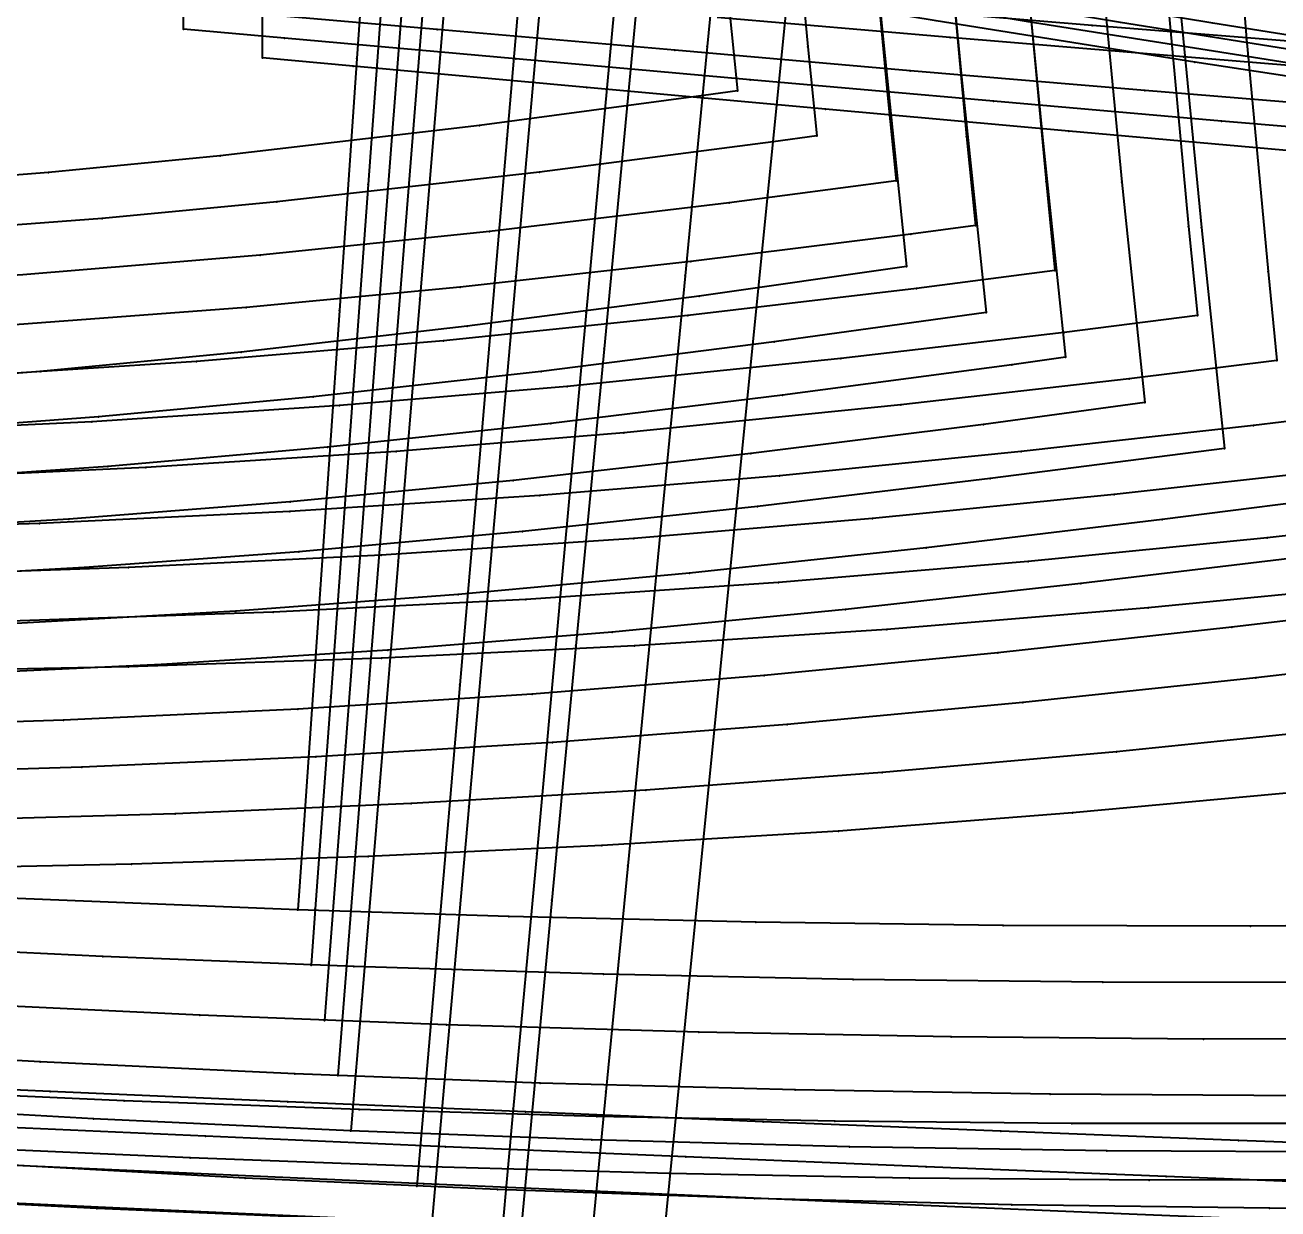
# Model space of a CAD drawing. Extents: x -2408 to 1029, y -526 to 2095.
# Drawn here: x -804.6 to -724.1, y 111.3 to 187.4 of the extents above; entities that cross this region are included whole.
import ezdxf

# ---------------------------------------------------------------- set-up
doc = ezdxf.new("R2010")
doc.units = 0

# ---------------------------------------------------------------- blocks, each defined once
blk = doc.blocks.new(' -30')
at = {"layer": '1'}
for points in [[(-163.454082, 298.815083), (-162.016418, 283.780372), (-160.436096, 268.558598), (-173.768204, 266.649445), (-188.667498, 264.712024), (-203.19989, 263.048262), (-216.107723, 261.813037), (-229.421255, 260.78349), (-243.263953, 259.962451), (-257.471019, 259.367945), (-272.871859, 258.980271), (-288.252151, 258.829027)], [(-107.147776, -232.321274), (-108.4905, -247.582435), (-109.843601, -262.961548), (-111.186326, -278.222715), (-112.529052, -293.483881), (-113.9153, -309.239693), (-129.520272, -310.056596), (-144.796102, -310.827887), (-159.917939, -311.495083), (-175.20457, -312.011069), (-190.49622, -312.354313), (-205.784118, -312.523858), (-221.079458, -312.526609), (-236.305912, -312.373558), (-251.598508, -312.072147), (-266.88772, -311.630837), (-281.983351, -311.066357), (-297.263212, -310.381225), (-312.477629, -309.606419), (-327.749207, -308.758059), (-342.760814, -307.877856), (-358.028087, -306.955621), (-373.159335, -306.029753)]]:
    blk.add_lwpolyline(points, dxfattribs=at)
at = {"layer": '14'}
for points in [[(-171.882557, 285.575774), (-171.312866, 279.854584), (-173.497036, 279.543347), (-187.889222, 277.624262), (-204.537502, 275.677619), (-215.577614, 274.602795), (-228.63946, 273.564135), (-243.901694, 272.646423), (-259.179873, 272.019393), (-274.610629, 271.65346), (-291.307569, 271.525076)], [(-550.699052, 282.332695), (-565.968947, 282.954628), (-581.240332, 283.549537), (-596.512816, 284.122407), (-611.786236, 284.678231), (-627.060429, 285.222003), (-642.335041, 285.758709), (-657.609871, 286.293342), (-672.884642, 286.83089), (-688.15919, 287.376346), (-700.958176, 287.844696), (-704.484245, 287.973715), (-719.757559, 288.549921), (-735.030142, 289.143388), (-750.301972, 289.754185), (-765.57299, 290.382381), (-780.84325, 291.028048), (-796.112693, 291.691255), (-811.381297, 292.372071), (-826.64904, 293.070568), (-841.915902, 293.786813), (-857.181859, 294.520879), (-872.446892, 295.272833)], [(-120.592102, -240.223475), (-122.316516, -259.822855), (-123.746922, -276.080591), (-125.599365, -297.134361), (-143.735966, -298.080221), (-160.411772, -298.804683), (-177.851857, -299.380318), (-193.730545, -299.70327), (-209.613384, -299.839082), (-225.498006, -299.797372), (-241.382042, -299.587754), (-257.263122, -299.219845), (-270.830917, -298.787241), (-289.345211, -298.036239), (-305.208157, -297.27015), (-321.066482, -296.417223), (-336.921449, -295.502206), (-352.774335, -294.549846), (-368.822548, -293.571679)]]:
    blk.add_lwpolyline(points, dxfattribs=at)
at = {"layer": '2'}
for p in [(-171.312866, 279.854584), (-160.436096, 268.558598), (-270.811558, -298.787918)]:
    blk.add_point(p, dxfattribs=at)
at = {"layer": '3'}
for p in [(-796.112693, 291.691255), (-780.84325, 291.028048), (-765.57299, 290.382381), (-750.301972, 289.754185), (-735.030142, 289.143388), (-719.757559, 288.549921), (-162.016418, 283.780372), (-173.497036, 279.543347), (-187.889222, 277.624262), (-204.537502, 275.677619), (-215.577614, 274.602795), (-173.768204, 266.649445), (-188.667498, 264.712024), (-203.19989, 263.048262), (-216.107723, 261.813037), (-267.028291, -244.076713), (-213.177537, -244.311816), (-268.148308, -260.273691), (-269.386474, -278.179268), (-270.434573, -293.336208), (-270.830917, -298.787241), (-257.263122, -299.219845), (-241.382042, -299.587754), (-225.498006, -299.797372), (-209.613384, -299.839082), (-281.983351, -311.066357), (-266.88772, -311.630837), (-251.598508, -312.072147), (-236.305912, -312.373558), (-221.079458, -312.526609)]:
    blk.add_point(p, dxfattribs=at)
at = {"layer": '8'}
for points in [[(-249.091949, 15.307263), (-250.517034, -5.301401), (-251.7552, -23.206977), (-252.875217, -39.403948), (-254.129457, -57.541968), (-255.491074, -77.232818), (-256.933227, -98.088314), (-258.429068, -119.720211), (-259.951754, -141.740336), (-261.474439, -163.760443), (-262.970281, -185.392358), (-264.412433, -206.247836), (-265.77405, -225.938686), (-267.028291, -244.076713), (-268.148308, -260.273691), (-269.386474, -278.179268), (-270.434573, -293.336208), (-270.811558, -298.787918)], [(-166.634769, -251.123543), (-182.830753, -248.856042), (-198.130621, -246.609965), (-213.177537, -244.311816), (-229.812285, -241.661319), (-245.413768, -239.056234), (-260.948985, -236.325204), (-276.671849, -233.412617), (-291.672102, -230.516738), (-306.992465, -227.457526), (-322.368478, -224.291877), (-336.560745, -221.276855)]]:
    blk.add_lwpolyline(points, dxfattribs=at)
blk = doc.blocks.new(' -31')
at = {"layer": '1'}
for points in [[(-158.364278, 295.179276), (-156.923783, 280.141077), (-155.34255, 264.988613), (-168.96676, 263.096227), (-183.940818, 261.203966), (-198.581317, 259.566592), (-212.384872, 258.273596), (-226.352458, 257.223109), (-240.336739, 256.419421), (-255.126157, 255.825471), (-270.164629, 255.467386), (-285.251046, 255.329408), (-300.293742, 255.386478)], [(-102.239732, -236.110072), (-103.536868, -251.238174), (-104.853515, -266.593834), (-106.150648, -281.721932), (-107.44778, -296.850032), (-108.810968, -312.748528), (-124.487154, -313.562193), (-139.9049, -314.335203), (-155.184262, -315.008965), (-170.61236, -315.538121), (-186.045396, -315.90038), (-201.521292, -316.091961), (-216.958478, -316.116997), (-232.359318, -315.984525), (-247.79385, -315.699055), (-263.169757, -315.266989), (-278.596296, -314.6952), (-294.010908, -313.998967), (-309.427135, -313.197615), (-324.674553, -312.325919), (-340.083135, -311.390266), (-355.240609, -310.441104), (-370.646631, -309.464332)]]:
    blk.add_lwpolyline(points, dxfattribs=at)
at = {"layer": '14'}
for points in [[(-168.19054, 297.006751), (-166.80255, 282.070584), (-166.232853, 276.349373), (-169.030517, 275.960264), (-184.036003, 274.012092), (-200.913119, 272.094213), (-212.156456, 271.031151), (-227.563698, 269.864774), (-242.994224, 269.007249), (-258.438914, 268.43259), (-274.469515, 268.107542), (-290.377555, 268.028432)], [(-553.503501, 279.572014), (-568.936231, 280.234934), (-584.370424, 280.870918), (-599.805761, 281.48481), (-615.24215, 282.081462), (-630.679194, 282.665717), (-646.116763, 283.242424), (-661.554576, 283.816431), (-676.992388, 284.392583), (-692.429955, 284.975729), (-700.958176, 285.304661), (-708.951361, 285.612984), (-724.387761, 286.223535), (-739.82349, 286.849095), (-755.258519, 287.489931), (-770.692819, 288.146307), (-786.12636, 288.818491), (-801.559115, 289.506749), (-816.991055, 290.211347), (-832.422151, 290.932552), (-847.852374, 291.670628), (-863.281695, 292.425844), (-878.710086, 293.198464)], [(-114.067463, -225.393562), (-115.512101, -242.241959), (-117.236514, -262.353301), (-118.666919, -279.035708), (-120.519361, -300.639572), (-138.508693, -301.571632), (-155.170136, -302.298366), (-169.123547, -302.789195), (-187.840628, -303.229636), (-203.888894, -303.405739), (-219.939277, -303.403216), (-235.989395, -303.228985), (-252.036828, -302.889959), (-268.079188, -302.393054), (-284.193062, -301.743583), (-300.221537, -300.969655), (-316.244641, -300.095426), (-332.263749, -299.147884), (-348.280214, -298.154016), (-363.594789, -297.184995)]]:
    blk.add_lwpolyline(points, dxfattribs=at)
at = {"layer": '2'}
for p in [(-166.232853, 276.349373), (-155.34255, 264.988613), (-270.811558, -302.293129)]:
    blk.add_point(p, dxfattribs=at)
at = {"layer": '3'}
for p in [(-786.12636, 288.818491), (-770.692819, 288.146307), (-755.258519, 287.489931), (-739.82349, 286.849095), (-724.387761, 286.223535), (-166.80255, 282.070584), (-156.923783, 280.141077), (-169.030517, 275.960264), (-184.036003, 274.012092), (-200.913119, 272.094213), (-212.156456, 271.031151), (-168.96676, 263.096227), (-183.940818, 261.203966), (-198.581317, 259.566592), (-212.384872, 258.273596), (-267.159901, -252.120389), (-268.310493, -267.929205), (-269.555052, -285.029088), (-270.549095, -298.686962), (-284.193062, -301.743583), (-268.079188, -302.393054), (-252.036828, -302.889959), (-235.989395, -303.228985), (-219.939277, -303.403216), (-278.596296, -314.6952), (-263.169757, -315.266989), (-247.79385, -315.699055), (-232.359318, -315.984525), (-216.958478, -316.116997)]:
    blk.add_point(p, dxfattribs=at)
at = {"layer": '8'}
for points in [[(-247.440948, 18.812463), (-248.974359, -2.25617), (-250.306644, -20.561388), (-251.511798, -37.119862), (-252.861378, -55.662707), (-254.326498, -75.793048), (-255.878275, -97.114022), (-257.487822, -119.228744), (-259.126252, -141.740322), (-260.220324, -156.772558), (-261.305836, -171.687183), (-262.899335, -193.581419), (-264.425436, -214.549616), (-265.855252, -234.194881), (-267.159901, -252.120389), (-268.310493, -267.929205), (-269.555052, -285.029088), (-270.549095, -298.686962), (-270.811558, -302.293129)], [(-161.554775, -251.123543), (-177.750759, -248.856042), (-193.050627, -246.609965), (-208.097543, -244.311816), (-224.732291, -241.661319), (-240.333774, -239.056234), (-255.868991, -236.325204), (-271.591854, -233.412617), (-286.592108, -230.516738), (-301.912471, -227.457526), (-317.288484, -224.291877), (-331.480751, -221.276855)]]:
    blk.add_lwpolyline(points, dxfattribs=at)
blk = doc.blocks.new(' -32')
at = {"layer": '1'}
for points in [[(-153.193956, 290.668181), (-151.742337, 275.636033), (-150.263939, 261.496391), (-153.708571, 261.013471), (-168.450219, 259.053157), (-183.336008, 257.243767), (-197.687022, 255.719759), (-211.804536, 254.470482), (-225.623599, 253.502201), (-240.282478, 252.738995), (-255.401476, 252.205891), (-270.583031, 251.904495), (-285.785296, 251.817501), (-300.969366, 251.923397)], [(-97.384657, -240.635189), (-98.636602, -255.607938), (-99.904476, -270.771197), (-101.15642, -285.743947), (-102.408364, -300.716696), (-103.707876, -316.258354), (-119.320738, -317.060753), (-134.435872, -317.814663), (-149.433373, -318.481917), (-164.557767, -319.02038), (-179.686893, -319.407358), (-194.769774, -319.63598), (-209.903644, -319.70962), (-224.958535, -319.632813), (-240.090872, -319.407763), (-255.130042, -319.03929), (-270.255401, -318.528109), (-285.427385, -317.881659), (-300.542075, -317.119438), (-315.972145, -316.244473), (-331.077609, -315.318585), (-346.409663, -314.335485), (-361.511141, -313.346831)]]:
    blk.add_lwpolyline(points, dxfattribs=at)
at = {"layer": '14'}
for points in [[(-163.110545, 293.501554), (-161.722555, 278.565384), (-161.152859, 272.844181), (-171.884485, 271.426653), (-187.269534, 269.579546), (-202.023873, 268.052843), (-217.265928, 266.790779), (-232.533419, 265.831239), (-247.818624, 265.150875), (-263.114051, 264.726334), (-279.247417, 264.530002), (-294.542984, 264.557211)], [(-557.571435, 276.882064), (-572.848641, 277.57007), (-588.127187, 278.232564), (-603.406995, 278.873969), (-618.687759, 279.498698), (-633.969248, 280.111167), (-649.251195, 280.715791), (-664.533444, 281.316991), (-679.815728, 281.919179), (-695.097778, 282.526773), (-700.958176, 282.763557), (-710.965847, 283.167907), (-726.246973, 283.797153), (-741.527498, 284.438462), (-756.807462, 285.092287), (-772.086791, 285.759077), (-787.365413, 286.439283), (-802.643368, 287.133357), (-817.920583, 287.841749), (-833.196983, 288.564909), (-848.472609, 289.30329), (-863.747389, 290.057343), (-879.021247, 290.827515)], [(-109.481255, -232.888736), (-110.88698, -249.700649), (-112.544377, -269.522458), (-113.890472, -285.621214), (-115.439358, -304.144764), (-133.292378, -305.063687), (-149.93868, -305.791969), (-165.686802, -306.34897), (-181.895576, -306.748425), (-198.109271, -306.964771), (-214.325459, -307.002336), (-230.541683, -306.865451), (-246.755519, -306.558445), (-262.96451, -306.085646), (-278.826085, -305.466859), (-295.02044, -304.692243), (-311.208584, -303.802179), (-327.392006, -302.82596), (-343.572197, -301.792879), (-358.258268, -300.830447), (-377.132435, -299.587055)]]:
    blk.add_lwpolyline(points, dxfattribs=at)
at = {"layer": '2'}
for p in [(-161.152859, 272.844181), (-150.263939, 261.496391), (-270.811558, -305.798321)]:
    blk.add_point(p, dxfattribs=at)
at = {"layer": '3'}
for p in [(-787.365413, 286.439283), (-772.086791, 285.759077), (-756.807462, 285.092287), (-741.527498, 284.438462), (-161.722555, 278.565384), (-151.742337, 275.636033), (-171.884485, 271.426653), (-187.269534, 269.579546), (-202.023873, 268.052843), (-153.708571, 261.013471), (-168.450219, 259.053157), (-183.336008, 257.243767), (-197.687022, 255.719759), (-211.804536, 254.470482), (-266.901932, -254.530213), (-268.133807, -270.684167), (-269.466287, -288.157381), (-270.530553, -302.113426), (-278.826085, -305.466859), (-262.96451, -306.085646), (-246.755519, -306.558445), (-230.541683, -306.865451), (-214.325459, -307.002336), (-285.427385, -317.881659)]:
    blk.add_point(p, dxfattribs=at)
at = {"layer": '8'}
for points in [[(-245.789948, 22.317662), (-247.431685, 0.789055), (-248.858088, -17.915799), (-250.148379, -34.835779), (-251.5933, -53.783461), (-253.161923, -74.35329), (-254.823324, -96.139745), (-256.546576, -118.737277), (-257.7145, -134.052625), (-258.887006, -149.428053), (-260.054931, -164.7434), (-261.20911, -179.878509), (-262.340382, -194.713218), (-263.974293, -216.139193), (-265.505117, -236.213355), (-266.901932, -254.530213), (-268.133807, -270.684167), (-269.466287, -288.157381), (-270.530553, -302.113426), (-270.811558, -305.798321)], [(-156.474762, -251.123543), (-172.670744, -248.856046), (-187.970611, -246.609971), (-203.017526, -244.311824), (-219.652273, -241.661329), (-235.253757, -239.056245), (-250.788973, -236.325215), (-266.511837, -233.412627), (-281.512092, -230.516747), (-296.832457, -227.457534), (-312.208475, -224.291882), (-326.400757, -221.276855)]]:
    blk.add_lwpolyline(points, dxfattribs=at)
blk = doc.blocks.new(' -33')
at = {"layer": '1'}
blk.add_lwpolyline([(-148.1137, 287.160171), (-146.661804, 272.125559), (-145.182409, 257.976665), (-155.548079, 256.566324), (-170.503107, 254.684264), (-185.783142, 252.961854), (-200.115176, 251.589704), (-214.32995, 250.479434), (-229.089173, 249.582842), (-244.157703, 248.92773), (-259.464515, 248.511474), (-274.625652, 248.320708), (-289.938199, 248.329859)], dxfattribs=at)
at = {"layer": '14'}
for points in [[(-158.030542, 289.996333), (-156.64255, 275.060176), (-156.072855, 269.338989), (-160.223615, 268.786764), (-174.358701, 267.027997), (-189.189198, 265.377344), (-202.928383, 264.082616), (-218.663792, 262.907266), (-234.422247, 262.035139), (-250.195302, 261.442392), (-265.974819, 261.105171), (-283.202944, 261.000957), (-299.78551, 261.135663)], [(-552.640378, 273.773883), (-568.397647, 274.533257), (-584.15667, 275.263918), (-599.917043, 275.970344), (-615.678669, 276.657026), (-631.441143, 277.328443), (-647.204368, 277.989087), (-662.967979, 278.643438), (-678.7318, 279.295986), (-694.495504, 279.951211), (-700.958176, 280.222874), (-711.407599, 280.662104), (-727.170485, 281.334524), (-742.932859, 282.01716), (-758.694676, 282.710698), (-774.455927, 283.415829), (-790.216489, 284.133233), (-805.976357, 284.863601), (-821.735482, 285.607619), (-837.493821, 286.365973), (-853.251364, 287.139351), (-869.007989, 287.928438)], [(-104.401261, -234.62493), (-105.806986, -251.854187), (-107.464383, -272.168058), (-108.810477, -288.666453), (-110.359364, -307.649975), (-128.086269, -308.556416), (-144.71731, -309.285635), (-160.772806, -309.863235), (-175.895349, -310.259592), (-192.274494, -310.515753), (-208.656509, -310.593876), (-225.038908, -310.495855), (-241.419197, -310.223581), (-257.794919, -309.778948), (-273.558501, -309.189626), (-289.91906, -308.42002), (-306.272482, -307.51845), (-322.620351, -306.516631), (-338.964327, -305.446271), (-355.305994, -304.339087), (-371.877439, -303.2079)]]:
    blk.add_lwpolyline(points, dxfattribs=at)
at = {"layer": '2'}
for p in [(-156.072855, 269.338989), (-145.182409, 257.976665), (-270.811558, -309.303532)]:
    blk.add_point(p, dxfattribs=at)
at = {"layer": '3'}
for p in [(-156.64255, 275.060176), (-146.661804, 272.125559), (-160.223615, 268.786764), (-174.358701, 267.027997), (-189.189198, 265.377344), (-202.928383, 264.082616), (-155.548079, 256.566324), (-170.503107, 254.684264), (-185.783142, 252.961854), (-200.115176, 251.589704), (-214.32995, 250.479434), (-265.668809, -244.687776), (-267.102846, -262.705647), (-268.350071, -278.376337), (-269.665469, -294.903566), (-289.91906, -308.42002), (-273.558501, -309.189626), (-257.794919, -309.778948), (-241.419197, -310.223581), (-225.038908, -310.495855)]:
    blk.add_point(p, dxfattribs=at)
at = {"layer": '8'}
for points in [[(-244.138947, 25.822864), (-245.889011, 3.834284), (-247.409532, -15.270209), (-248.784961, -32.551696), (-250.325221, -51.904208), (-251.997346, -72.913517), (-253.768371, -95.165453), (-254.987718, -110.485866), (-256.226601, -126.051733), (-257.475252, -141.740326), (-258.723902, -157.42892), (-259.962785, -172.994787), (-261.182132, -188.3152), (-262.372177, -203.26745), (-264.080931, -224.736985), (-265.668809, -244.687776), (-267.102846, -262.705647), (-268.350071, -278.376337), (-269.665469, -294.903566), (-270.811558, -309.303532)], [(-151.394768, -251.123543), (-167.590753, -248.856042), (-182.890622, -246.609964), (-197.937539, -244.311815), (-214.572287, -241.661318), (-230.173771, -239.056233), (-245.708988, -236.325202), (-261.431851, -233.412614), (-276.432103, -230.516735), (-291.752464, -227.457523), (-307.128473, -224.291874), (-321.320724, -221.276855)]]:
    blk.add_lwpolyline(points, dxfattribs=at)
blk = doc.blocks.new(' -34')
at = {"layer": '1'}
blk.add_lwpolyline([(-143.033466, 283.649885), (-141.580909, 268.610875), (-140.094604, 254.406013), (-155.154587, 252.465787), (-170.09205, 250.67997), (-185.206604, 249.065115), (-199.566498, 247.759907), (-213.34521, 246.746862), (-227.741584, 245.937522), (-243.019098, 245.327724), (-258.463214, 244.946252), (-273.67236, 244.784969), (-289.120931, 244.822659)], dxfattribs=at)
at = {"layer": '14'}
for points in [[(-152.950549, 286.491151), (-151.562558, 271.554989), (-150.992861, 265.833778), (-159.889948, 264.691694), (-174.572395, 262.955322), (-190.269998, 261.322128), (-206.155078, 259.980263), (-222.066846, 258.950753), (-237.997576, 258.2106), (-253.93924, 257.736822), (-269.884111, 257.506427), (-285.433026, 257.495374), (-301.250033, 257.685547)], [(-99.321257, -236.361099), (-100.726982, -254.0077), (-102.384379, -274.813633), (-103.730474, -291.711672), (-105.27936, -311.155167), (-122.88965, -312.049685), (-139.505846, -312.779335), (-155.645612, -313.369464), (-172.597044, -313.824843), (-189.14234, -314.09096), (-205.690499, -314.180524), (-222.238975, -314.093077), (-238.78523, -313.828165), (-255.326717, -313.385329), (-270.830914, -312.808043), (-287.356696, -312.024924), (-303.874544, -311.097195), (-320.386237, -310.05905), (-336.893554, -308.944686), (-353.398217, -307.7883), (-369.264324, -306.666958)]]:
    blk.add_lwpolyline(points, dxfattribs=at)
at = {"layer": '2'}
for p in [(-150.992861, 265.833778), (-140.094604, 254.406013), (-270.811558, -312.808723)]:
    blk.add_point(p, dxfattribs=at)
at = {"layer": '3'}
for p in [(-151.562558, 271.554989), (-141.580909, 268.610875), (-159.889948, 264.691694), (-174.572395, 262.955322), (-190.269998, 261.322128), (-206.155078, 259.980263), (-155.154587, 252.465787), (-170.09205, 250.67997), (-185.206604, 249.065115), (-199.566498, 247.759907), (-213.34521, 246.746862), (-266.385993, -259.349846), (-267.780435, -276.194096), (-268.953167, -290.36018), (-270.11142, -304.351371), (-287.356696, -312.024924), (-270.830914, -312.808043), (-255.326717, -313.385329), (-238.78523, -313.828165), (-222.238975, -314.093077)]:
    blk.add_point(p, dxfattribs=at)
at = {"layer": '8'}
blk.add_lwpolyline([(-242.487946, 29.328063), (-244.346337, 6.879511), (-245.960977, -12.624626), (-247.421543, -30.267621), (-249.057143, -50.024955), (-250.83277, -71.473753), (-252.71342, -94.191172), (-254.008244, -109.832075), (-255.323811, -125.723547), (-256.649752, -141.740332), (-257.975693, -157.757118), (-259.29126, -173.64859), (-260.586084, -189.289493), (-261.84979, -204.554513), (-263.072007, -219.318355), (-264.80485, -240.25033), (-266.385993, -259.349846), (-267.780435, -276.194096), (-268.953167, -290.36018), (-270.11142, -304.351371), (-270.811558, -312.808723)], dxfattribs=at)
blk = doc.blocks.new(' -35')
at = {"layer": '1'}
blk.add_lwpolyline([(-139.129792, 294.443996), (-137.953181, 280.141638), (-136.500322, 265.099971), (-135.013094, 250.886536), (-148.183816, 249.209995), (-163.34766, 247.40342), (-178.555418, 245.770497), (-193.423369, 244.402106), (-207.70003, 243.334547), (-222.606377, 242.480514), (-237.875071, 241.853892), (-253.315107, 241.450995), (-268.624313, 241.263922), (-284.069524, 241.274969), (-299.213988, 241.469519)], dxfattribs=at)
at = {"layer": '14'}
for points in [[(-147.870544, 282.985942), (-146.482553, 268.049785), (-145.912857, 262.328587), (-154.488624, 261.244094), (-168.833967, 259.566513), (-186.415748, 257.760559), (-201.040658, 256.536337), (-216.948158, 255.498262), (-232.874408, 254.742649), (-248.812289, 254.247945), (-264.754454, 253.992604), (-280.880338, 253.956486), (-296.723777, 254.127276)], [(-94.241262, -238.097298), (-95.646987, -256.161237), (-97.304385, -277.459236), (-98.650479, -294.756912), (-100.199366, -314.660378), (-117.38212, -315.528444), (-133.723495, -316.249439), (-149.729661, -316.848071), (-166.400429, -317.32482), (-182.940826, -317.628998), (-199.484468, -317.762168), (-216.02885, -317.721709), (-232.571452, -317.504998), (-249.109769, -317.109412), (-265.641273, -316.532328), (-281.844903, -315.789461), (-298.358634, -314.872752), (-314.865305, -313.830444), (-331.366799, -312.698138), (-347.864946, -311.511442), (-363.762553, -310.349417), (-380.258736, -309.144425)]]:
    blk.add_lwpolyline(points, dxfattribs=at)
at = {"layer": '2'}
for p in [(-145.912857, 262.328587), (-270.811558, -316.313934)]:
    blk.add_point(p, dxfattribs=at)
at = {"layer": '3'}
for p in [(-146.482553, 268.049785), (-154.488624, 261.244094), (-168.833967, 259.566513), (-186.415748, 257.760559), (-201.040658, 256.536337), (-216.948158, 255.498262), (-148.183816, 249.209995), (-163.34766, 247.40342), (-178.555418, 245.770497), (-193.423369, 244.402106), (-207.70003, 243.334547), (-265.032149, -248.994827), (-266.643717, -267.766516), (-268.045345, -284.092825), (-269.523585, -301.311504), (-270.725571, -315.31235), (-281.844903, -315.789461), (-265.641273, -316.532328), (-249.109769, -317.109412), (-232.571452, -317.504998), (-216.02885, -317.721709)]:
    blk.add_point(p, dxfattribs=at)
at = {"layer": '8'}
blk.add_lwpolyline([(-240.836945, 32.833264), (-242.44851, 14.061596), (-244.044753, -4.531601), (-245.520477, -21.720981), (-247.193789, -41.211876), (-249.027639, -62.572738), (-250.984981, -85.37205), (-252.340186, -101.157612), (-253.722836, -117.262846), (-255.121949, -133.559853), (-256.526553, -149.92081), (-257.925666, -166.217818), (-259.308315, -182.323052), (-260.663519, -198.108596), (-261.980308, -213.446678), (-263.247697, -228.209348), (-265.032149, -248.994827), (-266.643717, -267.766516), (-268.045345, -284.092825), (-269.523585, -301.311504), (-270.725571, -315.31235), (-270.811558, -316.313934)], dxfattribs=at)
blk = doc.blocks.new(' -36')
at = {"layer": '1'}
for points in [[(-134.049793, 290.938792), (-132.873163, 276.636424), (-131.420318, 261.594737), (-129.930525, 247.356567), (-138.570311, 246.265114), (-153.43669, 244.482467), (-168.547746, 242.816848), (-183.553624, 241.367204), (-197.968038, 240.204386), (-212.494343, 239.281362), (-227.553251, 238.56932), (-242.984668, 238.071787), (-258.057404, 237.794367), (-273.530172, 237.708608), (-288.605063, 237.810626), (-303.923887, 238.095778)], [(-978.296661, -286.277752), (-990.113113, -285.56012), (-1005.598166, -284.59047), (-1020.597708, -283.621117), (-1035.747184, -282.613356), (-1050.743047, -281.588708), (-1066.063397, -280.515314), (-1081.055759, -279.439485), (-1096.480537, -278.306728), (-1111.469297, -277.18193), (-1126.486824, -276.032787), (-1141.472028, -274.861583), (-1156.759758, -273.634522), (-1171.739958, -272.402072)]]:
    blk.add_lwpolyline(points, dxfattribs=at)
at = {"layer": '14'}
blk.add_lwpolyline([(-143.885473, 293.176541), (-142.790545, 279.480752), (-141.402557, 264.544584), (-140.832863, 258.823376), (-150.317204, 257.645843), (-164.997867, 255.964856), (-182.79132, 254.177153), (-197.433485, 252.977184), (-213.506301, 251.948596), (-229.597429, 251.199497), (-245.700077, 250.708956), (-261.807222, 250.456054), (-278.509738, 250.422894), (-293.588987, 250.585537)], dxfattribs=at)
at = {"layer": '2'}
blk.add_point((-140.832863, 258.823376), dxfattribs=at)
at = {"layer": '3'}
for p in [(-142.790545, 279.480752), (-141.402557, 264.544584), (-150.317204, 257.645843), (-164.997867, 255.964856), (-182.79132, 254.177153), (-197.433485, 252.977184), (-213.506301, 251.948596), (-153.43669, 244.482467), (-168.547746, 242.816848), (-183.553624, 241.367204), (-197.968038, 240.204386), (-212.494343, 239.281362), (-265.302798, -257.781224), (-1156.759758, -273.634522), (-266.933636, -276.147211), (-268.329949, -291.872041), (-269.759317, -307.96913)]:
    blk.add_point(p, dxfattribs=at)
at = {"layer": '8'}
blk.add_lwpolyline([(-239.185944, 36.338463), (-240.886274, 17.189884), (-242.570439, -1.77664), (-244.127446, -19.311158), (-245.892923, -39.193402), (-247.827782, -60.983167), (-249.192486, -76.352029), (-250.603517, -92.242608), (-252.049292, -108.524472), (-253.51823, -125.067175), (-254.99875, -141.740326), (-256.479271, -158.413477), (-257.94821, -174.956199), (-259.393985, -191.238064), (-260.805016, -207.128642), (-262.169719, -222.497487), (-263.476516, -237.214223), (-265.302798, -257.781224), (-266.933636, -276.147211), (-268.329949, -291.872041), (-269.759317, -307.96913), (-270.811558, -319.819126)], dxfattribs=at)
blk = doc.blocks.new(' -37')
at = {"layer": '1'}
for points in [[(-128.969738, 287.432878), (-127.792769, 273.126968), (-126.339501, 258.081565), (-124.848623, 243.833447), (-132.902597, 242.83007), (-147.815277, 241.063317), (-162.845153, 239.418607), (-177.861629, 237.967491), (-192.76397, 236.759187), (-207.819563, 235.797054), (-222.888971, 235.077212), (-238.295454, 234.568414), (-253.378787, 234.274336), (-268.404967, 234.16699), (-283.49094, 234.240524), (-298.806344, 234.499671)], [(-984.857613, -287.83633), (-999.854355, -286.873429), (-1014.854318, -285.880086), (-1030.060748, -284.843583), (-1045.056864, -283.793714), (-1060.45161, -282.688683), (-1075.44398, -281.586653), (-1090.446815, -280.458628), (-1105.435581, -279.30751), (-1120.546661, -278.124239), (-1135.531666, -276.92634), (-1150.88989, -275.666207), (-1165.869786, -274.406066), (-1180.848085, -273.126835)]]:
    blk.add_lwpolyline(points, dxfattribs=at)
at = {"layer": '14'}
blk.add_lwpolyline([(-138.805472, 289.67131), (-137.710544, 275.975522), (-136.322554, 261.039368), (-135.752859, 255.318184), (-146.420053, 254.017869), (-161.339272, 252.346026), (-176.877599, 250.800627), (-192.274008, 249.529257), (-208.342578, 248.491048), (-224.429376, 247.72602), (-240.528111, 247.214412), (-256.632188, 246.936475), (-273.912031, 246.875687), (-289.018482, 247.014346), (-305.112116, 247.361918)], dxfattribs=at)
at = {"layer": '3'}
for p in [(-146.420053, 254.017869), (-161.339272, 252.346026), (-176.877599, 250.800627), (-192.274008, 249.529257), (-208.342578, 248.491048), (-224.429376, 247.72602), (-147.815277, 241.063317), (-162.845153, 239.418607), (-177.861629, 237.967491), (-192.76397, 236.759187), (-222.888971, 235.077212), (-207.819563, 235.797054), (-265.015213, -260.06528), (-1165.869786, -274.406066), (-1150.88989, -275.666207), (-266.731193, -278.792807), (-268.200398, -294.827138), (-269.704386, -311.241078)]:
    blk.add_point(p, dxfattribs=at)
at = {"layer": '8'}
blk.add_lwpolyline([(-237.534943, 39.843662), (-239.324038, 20.318172), (-241.096123, 0.978325), (-242.734414, -16.90134), (-244.592057, -37.174927), (-246.627924, -59.393589), (-248.063873, -75.06497), (-249.548565, -91.268317), (-251.069817, -107.870671), (-252.61544, -124.738998), (-254.173251, -141.74034), (-255.731061, -158.741664), (-257.276686, -175.610009), (-258.797936, -192.212344), (-260.282628, -208.415692), (-261.718578, -224.087089), (-263.093594, -239.093472), (-265.015213, -260.06528), (-266.731193, -278.792807), (-268.200398, -294.827138), (-269.704386, -311.241078), (-270.811558, -323.324318)], dxfattribs=at)
blk = doc.blocks.new(' -38')
at = {"layer": '1'}
for points in [[(-123.889788, 283.928371), (-122.71314, 269.625859), (-121.260281, 254.58402), (-119.770031, 240.341415), (-131.405594, 238.912487), (-146.292283, 237.186881), (-161.263516, 235.597447), (-176.41555, 234.192127), (-191.493505, 233.033374), (-206.683053, 232.119084), (-221.737434, 231.444546), (-236.947153, 230.977241), (-252.263757, 230.705862), (-267.480401, 230.620363), (-283.221517, 230.72439), (-298.095969, 231.001858)], [(-978.36731, -290.637188), (-986.635753, -290.117361), (-1001.70109, -289.145004), (-1016.833677, -288.137269), (-1032.01982, -287.096086), (-1047.148505, -286.030428), (-1062.433996, -284.926286), (-1077.558764, -283.807521), (-1092.815026, -282.652774), (-1107.935913, -281.482839), (-1123.055006, -280.289703), (-1138.253099, -279.067633), (-1153.3682, -277.824751), (-1168.455476, -276.550486), (-1183.564962, -275.241259), (-1198.849732, -273.90755), (-1213.709008, -272.612337)]]:
    blk.add_lwpolyline(points, dxfattribs=at)
at = {"layer": '14'}
blk.add_lwpolyline([(-133.725474, 286.166143), (-132.630545, 272.470356), (-131.242553, 257.534186), (-130.672855, 251.812973), (-140.714414, 250.602847), (-155.394026, 248.969688), (-170.92207, 247.425283), (-186.255913, 246.14239), (-202.486594, 245.070471), (-218.7361, 244.272098), (-234.99825, 243.727967), (-251.266861, 243.418773), (-267.535751, 243.325212), (-283.064163, 243.423407), (-299.726602, 243.743404)], dxfattribs=at)
at = {"layer": '3'}
for p in [(-155.394026, 248.969688), (-170.92207, 247.425283), (-186.255913, 246.14239), (-202.486594, 245.070471), (-218.7361, 244.272098), (-146.292283, 237.186881), (-161.263516, 235.597447), (-176.41555, 234.192127), (-191.493505, 233.033374), (-206.683053, 232.119084), (-221.737434, 231.444546), (-264.727634, -262.349369), (-1198.849732, -273.90755), (-1183.564962, -275.241259), (-1168.455476, -276.550486), (-1153.3682, -277.824751), (-266.528748, -281.438381), (-268.070848, -297.782258), (-269.649455, -314.513036)]:
    blk.add_point(p, dxfattribs=at)
at = {"layer": '8'}
blk.add_lwpolyline([(-235.883961, 43.348861), (-237.76182, 23.446463), (-239.621825, 3.733288), (-241.341398, -14.491513), (-243.291205, -35.156448), (-245.42808, -57.804012), (-246.935271, -73.777896), (-248.493625, -90.294034), (-250.090352, -107.216863), (-251.71266, -124.410817), (-253.347759, -141.740336), (-254.982859, -159.069854), (-256.605167, -176.263809), (-258.201892, -193.186618), (-259.760248, -209.702775), (-261.267437, -225.676642), (-262.710675, -240.972727), (-264.727634, -262.349369), (-266.528748, -281.438381), (-268.070848, -297.782258), (-269.649455, -314.513036), (-270.811558, -326.829529)], dxfattribs=at)
blk = doc.blocks.new(' -39')
at = {"layer": '1'}
for points in [[(-118.809798, 280.423291), (-117.633191, 266.121346), (-116.180411, 251.080132), (-114.688721, 236.823578), (-129.21387, 235.074452), (-144.286499, 233.366975), (-159.325012, 231.824089), (-174.381808, 230.478986), (-189.564529, 229.361276), (-204.656353, 228.492047), (-219.817172, 227.843143), (-234.927285, 227.40199), (-250.405963, 227.144778), (-265.522311, 227.072712), (-280.556488, 227.176802), (-295.670474, 227.457406), (-310.780255, 227.907916)], [(-981.355062, -292.405988), (-996.453496, -291.406785), (-1011.586352, -290.373656), (-1026.833331, -289.302111), (-1041.962118, -288.209876), (-1057.325513, -287.072587), (-1072.450204, -285.926264), (-1087.804493, -284.73566), (-1102.92523, -283.537311), (-1118.044108, -282.31545), (-1133.337247, -281.056299), (-1148.451967, -279.783986), (-1163.097579, -278.518734), (-1178.727483, -277.133679), (-1193.794285, -275.788721), (-1208.647946, -274.463889), (-1215.149689, -273.884315), (-1215.188025, -258.286589)]]:
    blk.add_lwpolyline(points, dxfattribs=at)
at = {"layer": '14'}
blk.add_lwpolyline([(-128.645475, 282.660936), (-127.550548, 268.965145), (-126.162558, 254.028983), (-125.592861, 248.307781), (-135.287115, 247.153078), (-149.649166, 245.568557), (-165.000548, 244.04412), (-181.051967, 242.692704), (-197.278495, 241.611285), (-213.523687, 240.797512), (-229.781782, 240.233044), (-246.04702, 239.89954), (-262.313638, 239.778658), (-278.419943, 239.852064), (-295.109558, 240.141689), (-311.361035, 240.63668)], dxfattribs=at)
at = {"layer": '2'}
blk.add_point((-1215.149689, -273.884315), dxfattribs=at)
at = {"layer": '3'}
for p in [(-149.649166, 245.568557), (-165.000548, 244.04412), (-181.051967, 242.692704), (-197.278495, 241.611285), (-213.523687, 240.797512), (-159.325012, 231.824089), (-174.381808, 230.478986), (-189.564529, 229.361276), (-219.817172, 227.843143), (-204.656353, 228.492047), (-262.327753, -242.85199), (-263.758834, -257.60892), (-1208.647946, -274.463889), (-1193.794285, -275.788721), (-1178.727483, -277.133679), (-1163.097579, -278.518734), (-265.725459, -277.888233), (-1148.451967, -279.783986), (-267.435895, -295.525797), (-268.844932, -310.055421)]:
    blk.add_point(p, dxfattribs=at)
at = {"layer": '8'}
blk.add_lwpolyline([(-234.23296, 46.854062), (-236.199584, 26.574754), (-238.14751, 6.488257), (-239.948365, -12.081686), (-241.99034, -33.137981), (-244.228223, -56.214438), (-245.806656, -72.490819), (-247.438672, -89.31974), (-249.110875, -106.563053), (-250.809869, -124.082627), (-252.522258, -141.740333), (-254.234648, -159.398038), (-255.933641, -176.917613), (-257.605844, -194.160926), (-259.237861, -210.989847), (-260.816295, -227.266246), (-262.327753, -242.85199), (-263.758834, -257.60892), (-265.725459, -277.888233), (-267.435895, -295.525797), (-268.844932, -310.055421), (-270.176667, -323.787917), (-270.811558, -330.33474)], dxfattribs=at)
blk = doc.blocks.new(' -40')
at = {"layer": '1'}
for points in [[(-114.485981, 288.76837), (-113.72976, 276.917634), (-112.552935, 262.613457), (-111.099894, 247.569874), (-109.606695, 233.299084), (-120.718714, 231.970437), (-135.878831, 230.253311), (-151.086638, 228.667434), (-166.247526, 227.274196), (-181.281211, 226.113165), (-196.477338, 225.179362), (-211.493039, 224.478524), (-226.709385, 223.975287), (-241.930854, 223.663108), (-257.333499, 223.527116), (-272.55804, 223.568416), (-288.016999, 223.790635), (-303.236492, 224.186475), (-318.66093, 224.764485)], [(-976.074691, -294.702645), (-991.204185, -293.676112), (-1006.337382, -292.617046), (-1021.644407, -291.514434), (-1036.773287, -290.395074), (-1052.214631, -289.223795), (-1067.339311, -288.049358), (-1082.792562, -286.821874), (-1097.913035, -285.594533), (-1113.031509, -284.343427), (-1128.421165, -283.046241), (-1143.535413, -281.744012), (-1158.261832, -280.442024), (-1173.891019, -279.025073), (-1189.231992, -277.625553), (-1204.232508, -276.259437), (-1210.070114, -275.728378), (-1210.108478, -259.911816)]]:
    blk.add_lwpolyline(points, dxfattribs=at)
at = {"layer": '14'}
blk.add_lwpolyline([(-123.56547, 279.155712), (-122.470542, 265.459926), (-121.082552, 250.523774), (-120.512857, 244.802589), (-131.364567, 243.530493), (-145.973928, 241.948964), (-161.375069, 240.449098), (-178.165467, 239.068126), (-194.390928, 238.016067), (-210.634097, 237.223517), (-226.889595, 236.672999), (-243.152042, 236.347037), (-259.416059, 236.228154), (-276.099545, 236.30405), (-292.816006, 236.59253), (-309.06414, 237.092658)], dxfattribs=at)
at = {"layer": '2'}
blk.add_point((-1210.070114, -275.728378), dxfattribs=at)
at = {"layer": '3'}
for p in [(-161.375069, 240.449098), (-178.165467, 239.068126), (-194.390928, 238.016067), (-210.634097, 237.223517), (-226.889595, 236.672999), (-166.247526, 227.274196), (-181.281211, 226.113165), (-196.477338, 225.179362), (-226.709385, 223.975287), (-211.493039, 224.478524), (-262.704046, -252.361178), (-264.152471, -266.917539), (-1204.232508, -276.259437), (-1189.231992, -277.625553), (-1173.891019, -279.025073), (-1158.261832, -280.442024), (-266.12386, -286.729564), (-267.811746, -303.692456)]:
    blk.add_point(p, dxfattribs=at)
at = {"layer": '8'}
blk.add_lwpolyline([(-232.581959, 50.359263), (-234.637348, 29.703046), (-236.673196, 9.243221), (-238.555334, -9.671863), (-240.689475, -31.119512), (-242.228901, -46.590411), (-243.845329, -62.835165), (-245.524758, -79.713059), (-247.253187, -97.083397), (-249.016616, -114.80548), (-250.801044, -132.738591), (-252.592474, -150.742069), (-254.376903, -168.675198), (-256.140332, -186.397281), (-257.86876, -203.7676), (-259.54819, -220.645512), (-261.164617, -236.890248), (-262.704046, -252.361178), (-264.152471, -266.917539), (-266.12386, -286.729564), (-267.811746, -303.692456), (-269.539592, -321.056927), (-270.811558, -333.839912)], dxfattribs=at)

msp = doc.modelspace()

# ---------------------------------------------------------------- block references
at = {"layer": '1'}
for name, p in [(' -36', (420.69429, 460.98861)), (' -38', (420.69429, 460.98861)), (' -37', (420.69429, 460.98861)), (' -39', (420.69429, 460.98861)), (' -40', (420.69429, 460.98861)), (' -32', (-514.58038, 429.196867)), (' -30', (-516.281493, 429.297884)), (' -34', (-512.877729, 429.098086)), (' -33', (-513.729155, 429.147803)), (' -36', (-507.788996, 429.001375)), (' -35', (-508.640982, 429.051384)), (' -31', (-515.430888, 429.247568)), (' -37', (-503.551747, 428.953571)), (' -38', (-502.699294, 428.903101)), (' -39', (-498.461818, 428.854057)), (' -40', (-494.224148, 428.804325)), (' -40', (-571.08619, -90.544825)), (' -38', (-579.253783, -91.775472)), (' -39', (-575.170005, -91.15992)), (' -32', (-587.506908, -95.474868)), (' -37', (-579.276546, -92.393365)), (' -36', (-583.359915, -93.009197)), (' -35', (-583.382004, -93.626476)), (' -34', (-587.46481, -94.242756)), (' -33', (-587.486083, -94.859148)), (' -31', (-587.527219, -96.089244)), (' -30', (-587.547006, -96.703028)), (' -32', (-6.918598, -172.870121)), (' -31', (-6.913053, -172.870221)), (' -30', (-6.907502, -172.870213)), (' -33', (-6.924133, -172.870029))]:
    msp.add_blockref(name, p, dxfattribs=at)

doc.saveas('drawing.dxf')
